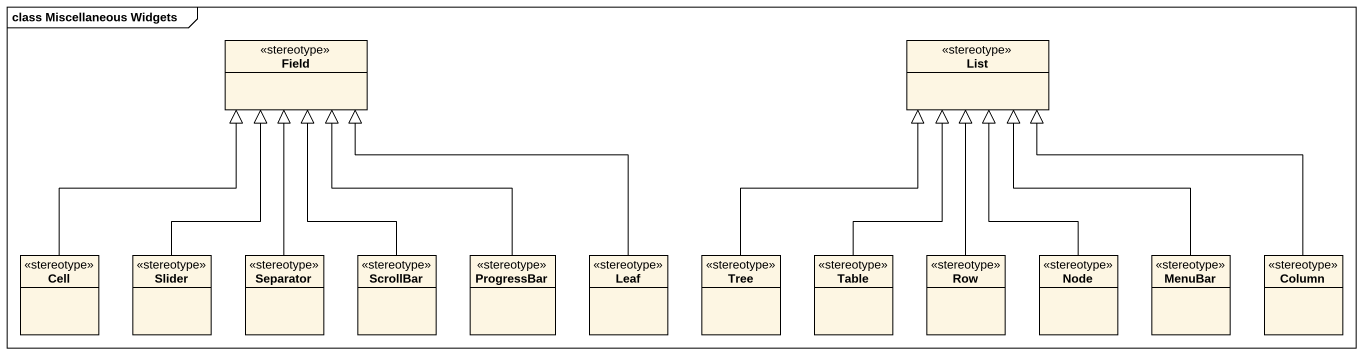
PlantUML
@startuml
mainframe class Miscellaneous Widgets
hide circle
hide empty members
class Field <<stereotype>>
class List <<stereotype>>
class Cell <<stereotype>>
class Slider <<stereotype>>
class Separator <<stereotype>>
class ScrollBar <<stereotype>>
class ProgressBar <<stereotype>>
class Leaf <<stereotype>>
class Tree <<stereotype>>
class Table <<stereotype>>
class Row <<stereotype>>
class "Node" as Node_ <<stereotype>>
class MenuBar <<stereotype>>
class Column <<stereotype>>
Cell -up-|> Field
Slider -up-|> Field
Separator -up-|> Field
ScrollBar -up-|> Field
ProgressBar -up-|> Field
Leaf -up-|> Field
Tree -up-|> List
Table -up-|> List
Row -up-|> List
Node_ -up-|> List
MenuBar -up-|> List
Column -up-|> List
@enduml
